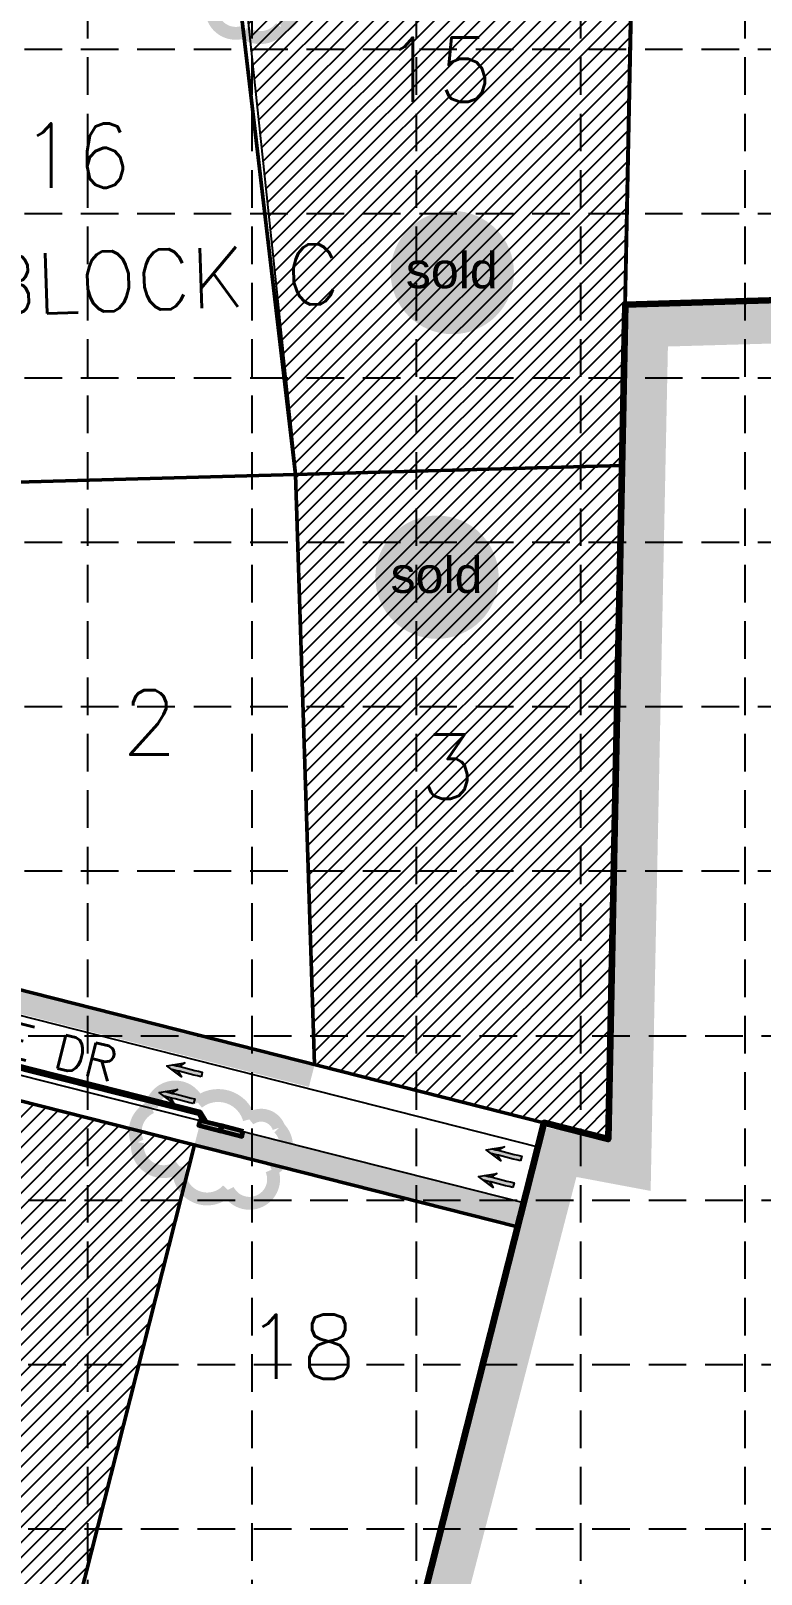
# Model space of a CAD drawing. Header units: feet. Extents: x 3975 to 8879, y 4296 to 7363.
# Drawn here: x 5712 to 6052, y 4661 to 5379 of the extents above; entities that cross this region are included whole.
import ezdxf
from ezdxf.enums import TextEntityAlignment as Align

# ---------------------------------------------------------------- set-up
doc = ezdxf.new("R2010")
doc.units = ezdxf.units.FT
doc.header["$LTSCALE"] = 100
doc.header["$MEASUREMENT"] = 0
for name, pattern in [('BORDER2', [0.875, 0.25, -0.125, 0.25, -0.125, 0, -0.125]), ('DASHED', [0.75, 0.5, -0.25]), ('HIDDEN', [0.375, 0.25, -0.125]), ('PHANTOM', [2.5, 1.25, -0.25, 0.25, -0.25, 0.25, -0.25]), ('PHANTOM2', [1.25, 0.625, -0.125, 0.125, -0.125, 0.125, -0.125])]:
    doc.linetypes.add(name, pattern=pattern)
for name, color, linetype in [('BASE', 7, 'Continuous'), ('E-Storm-Flow Arrows-Phase 2', 7, 'Continuous'), ('EROSION BLANKET', 84, 'Continuous'), ('grid', 254, 'HIDDEN'), ('LIMITS OF DISTURBANCE', 1, 'DASHED'), ('P-Paving-BOC', 7, 'Continuous'), ('P-Storm-Drainage Area-Paving Flow Arrows', 7, 'Continuous'), ('P-Survey-Block No', 7, 'Continuous'), ('P-Survey-Lot No', 150, 'Continuous'), ('SILT FENCE', 200, 'Continuous'), ('SODDED LOT', 2, 'Continuous'), ('street_names', 150, 'Continuous')]:
    doc.layers.add(name, color=color, linetype=linetype)
for name, color, linetype, lineweight in [('P-Storm-Inlet', 7, 'Continuous', 50), ('P-Storm-Pipe', 7, 'Continuous', 50), ('P-Survey-Boundary', 150, 'PHANTOM', 90), ('P-Survey-Lot Lines', 150, 'BORDER2', 50), ('P-Survey-ROW', 150, 'PHANTOM2', 50)]:
    doc.layers.add(name, color=color, linetype=linetype, lineweight=lineweight)
doc.styles.add('L100', font='simplex', dxfattribs={"height": 4})
doc.styles.add('L140', font='simplex', dxfattribs={"height": 5.600000000000001})
doc.styles.add('ryland', font='ARIAL.TTF', dxfattribs={"height": 25})
pattern_1 = [(45, (0, 0), (-3.535533905932737, 3.535533905932738), [])]

# ---------------------------------------------------------------- blocks, each defined once
blk = doc.blocks.new('Sold')
h = blk.add_hatch(color=7)
h.paths.add_polyline_path([(38.78496247210744, 18.77409050585028, 1), (0.5207856342430404, 18.77409050585028, 1)])
h.paths.add_polyline_path([(2.416219880599712, 10.89449421479345), (36.58703529336928, 10.89449421479345), (36.58703529336928, 27.85845966292506), (2.416219880599712, 27.85845966292506)], flags=24)
at = {"layer": 'BASE', "color": 7, "style": 'ryland'}
blk.add_text('sold', height=11.12714691139804, dxfattribs=at).set_placement((19.50162758698563, 13.90398517682713), align=Align.CENTER)

msp = doc.modelspace()

# ---------------------------------------------------------------- hatches: boundary and pattern name
at = {"layer": 'P-Storm-Drainage Area-Paving Flow Arrows'}
h = msp.add_hatch(color=256, dxfattribs=at)
edge = h.paths.add_edge_path()
edge.add_arc((2622.749118577639, -7570.716129052837), 12859.45816224485, 75.73382814656227, 75.79678030291826)
edge.add_arc((14111.74691021464, 37411.0931869991), 33566.44135351553, 255.624419470552, 255.629527346608)
edge.add_line((5780.868488759323, 4894.905681912842), (5782.492508781369, 4892.169341479344))
edge.add_line((5782.492508781369, 4892.169341479344), (5775.696118292759, 4897.38617254104))
edge.add_line((5775.696118292759, 4897.38617254104), (5784.160989398546, 4898.709882162664))
edge.add_line((5784.160989398546, 4898.709882162664), (5781.424648965049, 4897.085862140611))
edge.add_arc((14112.30307041016, 37413.27336724727), 33566.44135353276, 255.6244194705775, 255.6295273466336, ccw=False)
edge.add_arc((7707.734065236388, 12473.88789540868), 7817.8332919668, 255.7135296051095, 255.8170788444068)
edge.add_line((5792.221055014419, 4894.354447454585), (5791.942974911552, 4893.264357340698))
edge.add_line((5791.942974911552, 4893.264357340698), (5791.664894808691, 4892.174267226813))
h = msp.add_hatch(color=256, dxfattribs=at)
edge = h.paths.add_edge_path()
edge.add_arc((2619.240326030548, -7583.150263266118), 12859.45816224283, 75.7338281465676, 75.7967803029236)
edge.add_arc((14108.23811764549, 37398.65905278415), 33566.44135351046, 255.6244194705857, 255.6295273466417)
edge.add_line((5777.359696210577, 4882.471547697903), (5778.983716232624, 4879.735207264405))
edge.add_line((5778.983716232624, 4879.735207264405), (5772.187325744012, 4884.952038326101))
edge.add_line((5772.187325744012, 4884.952038326101), (5780.652196849798, 4886.275747947723))
edge.add_line((5780.652196849798, 4886.275747947723), (5777.915856416303, 4884.65172792567))
edge.add_arc((14108.79427786142, 37400.83923303233), 33566.44135353276, 255.6244194705775, 255.6295273466336, ccw=False)
edge.add_arc((7704.225272687642, 12461.45376119373), 7817.833291966799, 255.7135296051095, 255.8170788444068)
edge.add_line((5788.712262465673, 4881.920313239644), (5788.434182362807, 4880.830223125758))
edge.add_line((5788.434182362807, 4880.830223125758), (5788.156102259944, 4879.740133011874))
h = msp.add_hatch(color=256, dxfattribs=at)
edge = h.paths.add_edge_path()
edge.add_arc((2771.352144068065, -7609.810170067371), 12859.45816224485, 75.73382814656227, 75.79678030291826)
edge.add_arc((14260.34993570506, 37371.99914598456), 33566.44135351553, 255.624419470552, 255.629527346608)
edge.add_line((5929.471514249748, 4855.811640898308), (5931.095534271794, 4853.07530046481))
edge.add_line((5931.095534271794, 4853.07530046481), (5924.299143783184, 4858.292131526506))
edge.add_line((5924.299143783184, 4858.292131526506), (5932.764014888971, 4859.61584114813))
edge.add_line((5932.764014888971, 4859.61584114813), (5930.027674455474, 4857.991821126077))
edge.add_arc((14260.90609590059, 37374.17932623273), 33566.44135353276, 255.6244194705775, 255.6295273466336, ccw=False)
edge.add_arc((7856.337090726814, 12434.79385439414), 7817.8332919668, 255.7135296051095, 255.8170788444068)
edge.add_line((5940.824080504844, 4855.260406440051), (5940.546000401978, 4854.170316326164))
edge.add_line((5940.546000401978, 4854.170316326164), (5940.267920299117, 4853.080226212279))
h = msp.add_hatch(color=256, dxfattribs=at)
edge = h.paths.add_edge_path()
edge.add_arc((2767.843351520973, -7622.244304280652), 12859.45816224283, 75.7338281465676, 75.7967803029236)
edge.add_arc((14256.84114313591, 37359.56501176962), 33566.44135351046, 255.6244194705857, 255.6295273466417)
edge.add_line((5925.962721701002, 4843.377506683369), (5927.586741723049, 4840.641166249871))
edge.add_line((5927.586741723049, 4840.641166249871), (5920.790351234437, 4845.857997311567))
edge.add_line((5920.790351234437, 4845.857997311567), (5929.255222340224, 4847.181706933189))
edge.add_line((5929.255222340224, 4847.181706933189), (5926.518881906728, 4845.557686911136))
edge.add_arc((14257.39730335184, 37361.74519201779), 33566.44135353276, 255.6244194705775, 255.6295273466336, ccw=False)
edge.add_arc((7852.828298178068, 12422.3597201792), 7817.833291966799, 255.7135296051095, 255.8170788444068)
edge.add_line((5937.315287956098, 4842.82627222511), (5937.037207853233, 4841.736182111224))
edge.add_line((5937.037207853233, 4841.736182111224), (5936.759127750369, 4840.64609199734))
at = {"layer": 'SODDED LOT'}
h = msp.add_hatch(dxfattribs=at)
h.set_pattern_fill('ANSI31', color=256, scale=40, style=0)
h.set_pattern_definition(pattern_1)
edge = h.paths.add_edge_path()
edge.add_line((5844.415975392518, 4898.000750059886), (5981.124458747012, 4863.289022463678))
edge.add_line((5981.124458747012, 4863.289022463678), (5993.390578852841, 5495.810178721661))
edge.add_line((5993.390578852841, 5495.810178721661), (5964.736295986817, 5495.025832853934))
edge.add_arc((5977.25376350136, 5037.728778472319), 457.4683409145151, 91.567950215954, 104.5550434135952)
edge.add_line((5862.287405284225, 5480.515430729779), (5840.272292856758, 5477.041674553499))
edge.add_line((5840.272292856758, 5477.041674553499), (5794.626107439586, 5465.144637293708))
edge.add_line((5794.626107439586, 5465.144637293708), (5804.647855792418, 5466.489642430013))
edge.add_line((5804.647855792418, 5466.489642430013), (5835.832843775081, 5172.754932654775))
edge.add_line((5835.832843775081, 5172.754932654775), (5844.415975392518, 4898.000750059886))
h = msp.add_hatch(dxfattribs=at)
h.set_pattern_fill('ANSI31', color=256, scale=40, style=0)
h.set_pattern_definition(pattern_1)
edge = h.paths.add_edge_path()
edge.add_line((5489.733562358457, 5174.264563642787), (5276.688881609665, 5111.684012784181))
edge.add_line((5276.688881609665, 5111.684012784181), (5441.651213273712, 4696.59770163961))
edge.add_line((5441.651213273712, 4696.59770163961), (5498.804720064227, 4706.797533434513))
edge.add_line((5498.804720064227, 4706.797533434513), (5734.431681309374, 4647.524334435597))
edge.add_line((5734.431681309374, 4647.524334435597), (5788.490233557086, 4860.541737050939))
edge.add_line((5788.490233557086, 4860.541737050939), (5641.922123584178, 4897.713838677047))
edge.add_line((5641.922123584178, 4897.713838677047), (5611.315623489141, 4905.009358752221))
edge.add_line((5611.315623489141, 4905.009358752221), (5594.420358649784, 4908.391520415841))
edge.add_line((5594.420358649784, 4908.391520415841), (5590.236040867285, 4908.135564321356))
edge.add_line((5590.236040867285, 4908.135564321356), (5587.588831918225, 4906.429216547032))
edge.add_line((5587.588831918225, 4906.429216547032), (5584.343849464442, 4902.675234301687))
edge.add_line((5584.343849464442, 4902.675234301687), (5579.220196353222, 4898.324037834879))
edge.add_arc((5548.980442396882, 4938.331053828222), 50.1498160318822, 127.353523735599, 307.08422235704006, ccw=False)
edge.add_arc((5513.373244898217, 4985.846340178779), 9.239323666158468, 304.0985945121157, 372.4383542432464)
edge.add_line((5522.395706060519, 4987.836389520578), (5516.068717517557, 5052.010673471576))
edge.add_line((5516.068717517557, 5052.010673471576), (5489.733562358457, 5174.264563642787))

# ---------------------------------------------------------------- linework, layer by layer
at = {"layer": 'BASE', "color": 170, "const_width": 6}
for points in [[(5799.203110583129, 5396.575020970297, 0.5205670505517462), (5799.203110583129, 5396.575020970297, 0.7651954600696135), (5811.489031384519, 5378.642508226886, 0.4178788784126488), (5828.932972027485, 5380.877984430113, 0.6649002420699669), (5829.31877541578, 5403.319746015862, 0.744833174426672), (5828.050260979141, 5428.400806603465, 0.9756416855879776), (5810.004243028322, 5441.693695009893, 0.5205670505517462), (5791.298726144671, 5435.249336005696, 0.5205670505517462), (5794.486145025816, 5421.317412498165, 0.5402640007904789), (5799.203110583129, 5396.575020970297)], [(5790.152929451902, 4880.198333506783, 0.5205670505517462), (5790.152929451902, 4880.198333506783, 0.7651954600696135), (5768.518527820193, 4878.083734426921, 0.4178788784126488), (5762.06429285854, 4861.724294642188, 0.6649002420699669), (5781.537808786452, 4850.563484423777, 0.744833174426672), (5804.121236858597, 4839.579063383717, 0.9756416855879776), (5824.469088288917, 4848.977179590525, 0.5205670505517462), (5827.844642795208, 4868.471582803615, 0.5205670505517462), (5814.102735653506, 4872.398174181946, 0.5402640007904789), (5790.152929451902, 4880.198333506783)]]:
    msp.add_lwpolyline(points, format="xyb", close=True, dxfattribs=at)
at = {"layer": 'E-Storm-Flow Arrows-Phase 2', "elevation": 57036.42817382812}
for points in [[(5850.756798109305, 5230.629617270528, 0, 10.00000022769336, 0), (5880.59766240452, 5233.715524446601, 0, 0, 0), (5923.461023485574, 5238.148115682636, 0, 0, 0)], [(5884.316016587558, 5002.45968866259, 0, 10.00000022769335, 0), (5895.658634987993, 4974.686589937259, 0, 0, 0), (5911.95115062335, 4934.793363413173, 0, 0, 0)], [(5754.853662019551, 4857.296761708157, 0, 10.00000022769335, 0), (5783.7897205566, 4849.378143058083, 0, 0, 0), (5825.353420356502, 4838.003854193544, 0, 0, 0)], [(5882.346627921655, 4715.312243190594, 0, 10.00000022769335, 0), (5875.719897656475, 4686.053288134452, 0, 0, 0), (5866.201274826618, 4644.025780384724, 0, 0, 0)]]:
    msp.add_lwpolyline(points, format="xyseb", dxfattribs=at)
at = {"layer": 'EROSION BLANKET', "color": 84, "linetype": 'ByBlock', "const_width": 11}
msp.add_lwpolyline([(5539.801770334972, 5163.207637526112, -0.06428810026357694), (5567.295968573881, 4967.204308995945, 0.3838895274043688), (5578.46957685266, 4955.066208401518, -0.04457695978273127), (5649.397758273704, 4941.957056084063), (5843.187823482798, 4892.848995022181)], format="xyb", dxfattribs=at)
msp.add_lwpolyline([(5940.198441775663, 4828.087974353046), (5933.196028393957, 4829.888505245814), (5790.048389229552, 4866.246519034958)], dxfattribs=at)
at = {"layer": 'grid', "color": 253, "linetype": 'HIDDEN', "ltscale": 0.7}
for p, q in [((5738.719592283549, 7283.096206917875), (5738.719592283549, 4605.258333728414)), ((5815.219592283565, 7283.096206917875), (5815.219592283564, 4605.258333728414)), ((5891.719592283581, 7283.096206917875), (5891.71959228358, 4605.258333728414)), ((5968.219592283596, 7283.096206917875), (5968.219592283596, 4605.258333728414)), ((6044.719592283612, 7283.096206917875), (6044.719592283612, 4605.258333728414)), ((4055.719592283204, 5370.596206917482), (8798.719592284177, 5370.596206917482)), ((4055.719592283204, 5294.096206917466), (8798.719592284177, 5294.096206917466)), ((4055.719592283204, 5217.59620691745), (8798.719592284177, 5217.59620691745)), ((4055.719592283204, 5141.096206917435), (8798.719592284177, 5141.096206917435)), ((4055.719592283204, 5064.596206917419), (8798.719592284177, 5064.596206917419)), ((4055.719592283204, 4988.096206917404), (8798.719592284177, 4988.096206917404)), ((4057.434802195297, 4911.258333728478), (8800.43480219627, 4911.258333728478)), ((4057.434802195297, 4834.758333728461), (8800.43480219627, 4834.758333728461)), ((4057.434802195297, 4758.258333728446), (8800.43480219627, 4758.258333728446)), ((4057.434802195297, 4681.75833372843), (8800.43480219627, 4681.75833372843))]:
    msp.add_line(p, q, dxfattribs=at)
at = {"layer": 'LIMITS OF DISTURBANCE', "ltscale": 1.2, "const_width": 20}
msp.add_lwpolyline([(7331.567630040239, 5639.5620655325), (7113.695589678979, 5274.182013418544), (6927.061499817732, 5154.706853332005), (6918.287787895968, 5167.287278027874), (6825.198646738454, 5549.668953406945), (6790.894945482736, 5517.638693272263, -0.093418098452288), (6611.183803569196, 5426.543468707558, -0.1287386968742806), (6370.651054710315, 5432.171591735918), (6428.605280850772, 5199.500259098077), (6173.989098830554, 5246.931621970256), (5999.072936301336, 5241.931195901034), (5991.073903871611, 4851.105512068629), (5958.958972185877, 4857.141259755957), (5891.519555677964, 4597.089300677872), (5498.203310712035, 4695.312543252028), (5435.20373437552, 4683.71992147711), (4816.248620462908, 6301.573830089794)], format="xyb", dxfattribs=at)
at = {"layer": 'P-Paving-BOC'}
for p, q in [((5633.85329186497, 4939.490434073188), (5948.326993860368, 4859.695678314589)), ((5941.686436245987, 4833.525026917077), (5627.212734250591, 4913.319782675682)), ((5948.326993860368, 4859.695678314589), (5941.686436245987, 4833.525026917077))]:
    msp.add_line(p, q, dxfattribs=at)
at = {"layer": 'P-Storm-Drainage Area-Paving Flow Arrows', "elevation": 471.7338899777806}
for points in [[(5791.664894808691, 4892.174267226813, 0.0002746806068187717), (5777.969727978103, 4895.648502728962, 2.228731374401946e-05), (5780.868488759323, 4894.905681912842), (5782.492508781369, 4892.169341479344), (5775.696118292759, 4897.38617254104), (5784.160989398546, 4898.709882162664), (5781.424648965049, 4897.085862140611, -2.228731374401946e-05), (5778.525888183827, 4897.828682956731, 0.0004518188216629681), (5792.221055014419, 4894.354447454585), (5791.942974911552, 4893.264357340698), (5791.664894808691, 4892.174267226813)], [(5788.156102259944, 4879.740133011874, 0.0002746806068187717), (5774.460935429357, 4883.214368514021, 2.228731374401946e-05), (5777.359696210577, 4882.471547697903), (5778.983716232624, 4879.735207264405), (5772.187325744012, 4884.952038326101), (5780.652196849798, 4886.275747947723), (5777.915856416303, 4884.65172792567, -2.228731374401946e-05), (5775.017095635081, 4885.39454874179, 0.0004518188216629681), (5788.712262465673, 4881.920313239644), (5788.434182362807, 4880.830223125758), (5788.156102259944, 4879.740133011874)], [(5940.267920299117, 4853.080226212279, 0.0002746806068187717), (5926.572753468528, 4856.554461714428, 2.228731374401946e-05), (5929.471514249748, 4855.811640898308), (5931.095534271794, 4853.07530046481), (5924.299143783184, 4858.292131526506), (5932.764014888971, 4859.61584114813), (5930.027674455474, 4857.991821126077, -2.228731374401946e-05), (5927.128913674253, 4858.734641942197, 0.0004518188216629681), (5940.824080504844, 4855.260406440051), (5940.546000401978, 4854.170316326164), (5940.267920299117, 4853.080226212279)], [(5936.759127750369, 4840.64609199734, 0.0002746806068187717), (5923.063960919782, 4844.120327499487, 2.228731374401946e-05), (5925.962721701002, 4843.377506683369), (5927.586741723049, 4840.641166249871), (5920.790351234437, 4845.857997311567), (5929.255222340224, 4847.181706933189), (5926.518881906728, 4845.557686911136, -2.228731374401946e-05), (5923.620121125507, 4846.300507727256, 0.0004518188216629681), (5937.315287956098, 4842.82627222511), (5937.037207853233, 4841.736182111224), (5936.759127750369, 4840.64609199734)]]:
    msp.add_lwpolyline(points, format="xyb", dxfattribs=at)
at = {"layer": 'P-Storm-Inlet'}
for points in [[(5801.747960389203, 4869.548949175476), (5791.08584315318, 4872.25436153689), (5790.348003418248, 4869.346511381611), (5801.010120654273, 4866.641099020197)], [(5790.955618399951, 4869.708179785004), (5800.648452250882, 4867.248714001898), (5801.140345407502, 4869.187280772085), (5791.447511556571, 4871.646746555189), (5790.955618399951, 4869.708179785004)], [(5811.440794240134, 4867.089483392372), (5800.77867700411, 4869.794895753786), (5800.040837269179, 4866.887045598507), (5810.702954505204, 4864.181633237093)], [(5800.648452250882, 4867.2487140019), (5810.341286101812, 4864.789248218794), (5810.833179258432, 4866.727814988981), (5801.140345407502, 4869.187280772085), (5800.648452250882, 4867.2487140019)]]:
    msp.add_lwpolyline(points, close=True, dxfattribs=at)
at = {"layer": 'P-Storm-Pipe'}
for points in [[(5794.414158608493, 4870.893987658568), (5791.339977179671, 4876.058715003029), (5628.258007208407, 4917.439237062322, 0.05170688123420098), (5548.503531490165, 4929.099576751476, 0.005062716336230384), (5540.594690947369, 4929.350587182938)], [(5792.357998045021, 4871.415719138568), (5790.368821826373, 4874.757601537923), (5627.889087340942, 4915.985311984682, 0.05170688123420136), (5548.440770838508, 4927.600890293072, 0.005060430700289053), (5540.565848341482, 4927.850860268852, 0.005060430700289053)]]:
    msp.add_lwpolyline(points, format="xyb", dxfattribs=at)
at = {"layer": 'P-Survey-Boundary', "color": 7, "linetype": 'Continuous'}
msp.add_lwpolyline([(7321.698057695427, 5643.104620030987), (7106.09888251486, 5282.664617171342), (6930.118841495976, 5170.425638269211), (6830.312374631881, 5571.335456121529, -0.2679438378217789), (6429.063220741918, 5431.271668495057), (6356.807992162486, 5444.998764315614), (6414.661050971965, 5212.610423176457), (6174.479118325678, 5257.234534801088), (5988.945947777127, 5251.602473272091), (5981.130911578904, 4863.23642680438), (5951.155379510936, 4870.842437243157), (5884.848605756316, 4609.525306665441), (5498.820172925957, 4706.628230679811), (5441.678255831914, 4696.208945178326, 0.003285907777149729), (5414.599644145794, 4767.188474590042), (5206.953749439431, 5300.9191861025), (5107.501224039069, 5584.131465482279), (4831.560401239404, 6293.406704930021)], format="xyb", dxfattribs=at)
at = {"layer": 'P-Survey-Lot Lines', "color": 7, "linetype": 'Continuous'}
for p, q in [((5993.871552192017, 5496.379012312205), (5988.945947777128, 5251.60247327209)), ((5801.02958927716, 5467.25930405124), (5835.540493690194, 5172.656786592199)), ((5988.945947777127, 5251.602473272091), (6174.479118325678, 5257.234534801088)), ((5987.442187308331, 5176.873515748714), (5544.752877386548, 5164.5846407799)), ((5835.540493690194, 5172.656786592199), (5844.378320706047, 4897.936115582221)), ((5788.619125905999, 4860.499987626617), (5734.530946146324, 4647.33672944616))]:
    msp.add_line(p, q, dxfattribs=at)
at = {"layer": 'P-Survey-ROW', "color": 7, "linetype": 'Continuous'}
for p, q in [((5951.155379510936, 4870.842437243157), (5636.681677515539, 4950.637193001758)), ((5938.858050595416, 4822.378267988508), (5624.38434860002, 4902.173023747107))]:
    msp.add_line(p, q, dxfattribs=at)
at = {"layer": 'SODDED LOT'}
for points in [[(5844.415975392518, 4898.000750059886), (5981.124458747012, 4863.289022463678), (5993.390578852841, 5495.810178721661), (5964.736295986817, 5495.025832853934, 0.05672761716986643), (5862.287405284225, 5480.515430729779), (5840.272292856758, 5477.041674553499), (5794.626107439586, 5465.144637293708), (5804.647855792418, 5466.489642430013), (5835.832843775081, 5172.754932654775)], [(5489.733562358457, 5174.264563642787), (5276.688881609665, 5111.684012784181), (5441.651213273712, 4696.59770163961), (5498.804720064227, 4706.797533434513), (5734.431681309374, 4647.524334435597), (5788.490233557086, 4860.541737050939), (5641.922123584178, 4897.713838677047), (5611.315623489141, 4905.009358752221), (5594.420358649784, 4908.391520415841), (5590.236040867285, 4908.135564321356), (5587.588831918225, 4906.429216547032), (5584.343849464442, 4902.675234301687), (5579.220196353222, 4898.324037834879, -0.9976526592918388), (5518.552982352207, 4978.195495668806, 0.3073524685968575), (5522.395706060519, 4987.836389520578), (5516.068717517557, 5052.010673471576)]]:
    msp.add_lwpolyline(points, format="xyb", close=True, dxfattribs=at)

# ---------------------------------------------------------------- block references
at = {"layer": 'SILT FENCE', "linetype": 'ByBlock', "xscale": 1.5, "yscale": 1.5, "zscale": 1.5}
for p in [(5879.059345873432, 5238.494329365701), (5871.951751579122, 5096.651262833113)]:
    msp.add_blockref('Sold', p, dxfattribs=at)

# ---------------------------------------------------------------- texts
at = {"layer": 'P-Survey-Block No', "insert": (5772.951435366442, 5263.415814060491), "char_height": 28, "attachment_point": 5, "rotation": 1.9177513868474343, "style": 'L140'}
msp.add_mtext('BLOCK C', dxfattribs=at)
at = {"layer": 'P-Survey-Lot No', "color": 7, "style": 'L100'}
for s, p in [('15', (5901.763181203642, 5346.067637133373)), ('16', (5733.4481465502, 5306.058188350225)), ('2', (5767.689374400949, 5042.251907533388)), ('3', (5906.430765914015, 5021.651639513888))]:
    msp.add_text(s, height=30, dxfattribs=at).set_placement(p, align=Align.CENTER)
msp.add_text('18', height=30, dxfattribs=at).set_placement((5838.18758028625, 4766.536239988679), align=Align.MIDDLE_CENTER)
at = {"layer": 'street_names', "color": 7, "lineweight": 30, "insert": (5675.585777200611, 4916.874985294704), "char_height": 16, "attachment_point": 5, "rotation": 345.7622390891006, "style": 'L140'}
msp.add_mtext('YORKSHIRE DR', dxfattribs=at)

doc.saveas('drawing.dxf')
